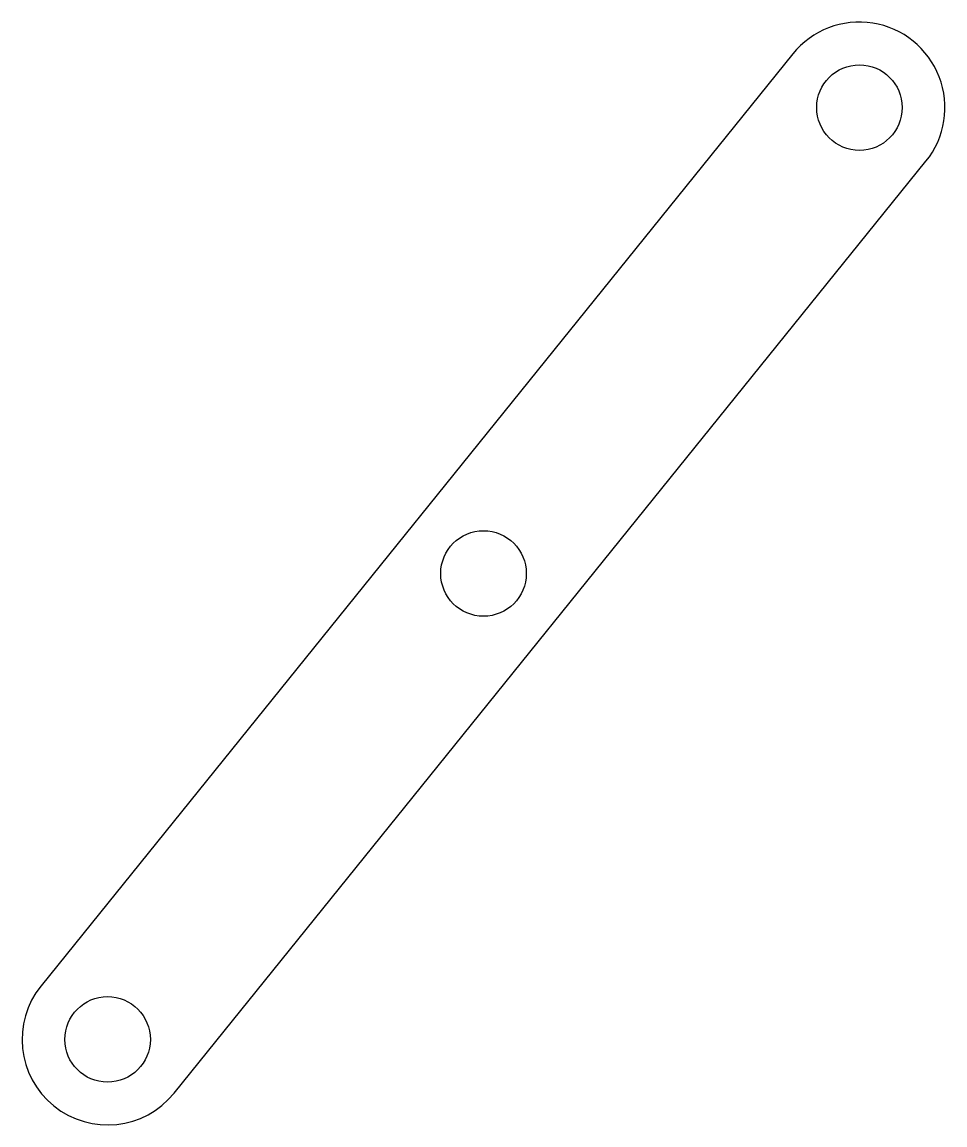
# Model space of a CAD drawing. Header units: millimetres. Extents: x 9.1 to 30.7, y -10.5 to 15.2.
import ezdxf

# ---------------------------------------------------------------- set-up
doc = ezdxf.new("R2010")
doc.units = ezdxf.units.MM

msp = doc.modelspace()

# ---------------------------------------------------------------- linework, layer by layer
at = {"color": 7, "linetype": 'Continuous', "lineweight": 25}
for p, q in [((27.098, 14.498), (9.513, -7.291)), ((12.626, -9.803), (30.21, 11.986))]:
    msp.add_line(p, q, dxfattribs=at)
for centre in [(28.654, 13.242), (19.862, 2.348), (11.07, -8.547)]:
    msp.add_circle(centre, 1, dxfattribs=at)
for centre, start, end in [((28.654, 13.242), 321.096, 141.096), ((11.07, -8.547), 141.096, 321.096)]:
    msp.add_arc(centre, 2, start, end, dxfattribs=at)

doc.saveas('drawing.dxf')
